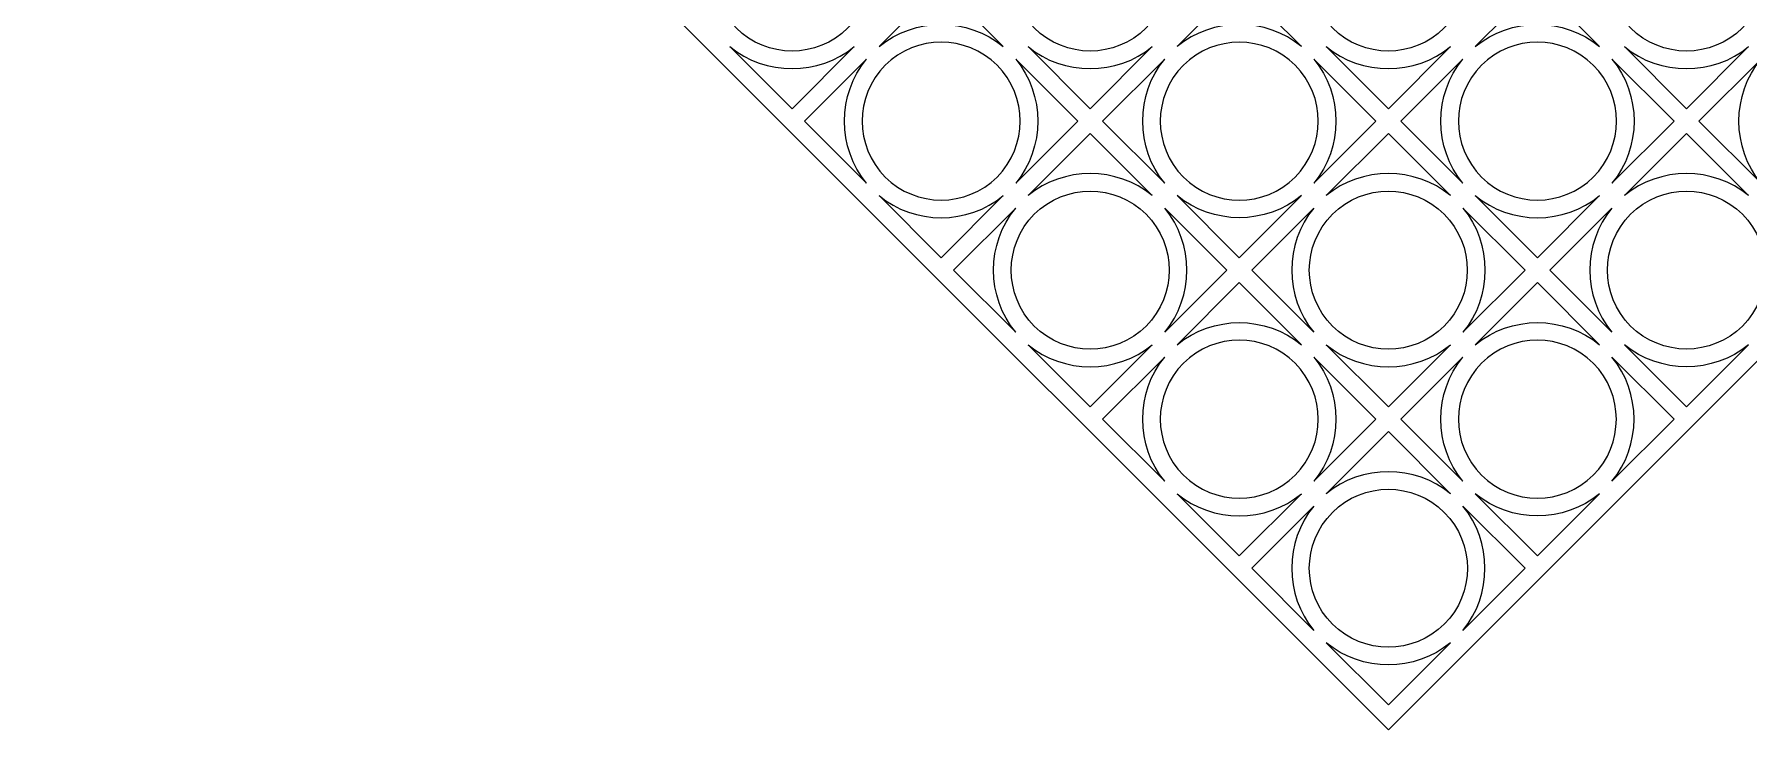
# Model space of a CAD drawing. Header units: centimetres. Extents: x -323 to 323, y -154 to 154.
# Drawn here: x 14.6 to 209.8, y -154.1 to -75 of the extents above; entities that cross this region are included whole.
import ezdxf

# ---------------------------------------------------------------- set-up
doc = ezdxf.new("R2010")
doc.units = ezdxf.units.CM
doc.header["$MEASUREMENT"] = 0
doc.layers.add('layer 1', color=7, linetype='Continuous')

msp = doc.modelspace()

# ---------------------------------------------------------------- linework, layer by layer
at = {"layer": 'layer 1', "color": 250, "lineweight": 9}
for points, knots in [([(168.76868, -154.14938), (168.76868, -154.14938), (14.61957, -0.00025), (14.61957, -0.00025), (14.61957, -0.00025), (14.61957, -0.00025), (168.76928, 154.14937), (168.76928, 154.14937), (168.76928, 154.14937), (168.76928, 154.14937), (322.91835, 0.0003), (322.91835, 0.0003), (322.91835, 0.0003), (322.91835, 0.0003), (168.76868, -154.14938), (168.76868, -154.14938)], [0, 0, 0, 0, 0.2, 0.2, 0.2, 0.2, 0.4, 0.4, 0.4, 0.4, 0.6, 0.6, 0.6, 0.6, 1, 1, 1, 1]), ([(94.52272, -74.24617), (98.03572, -77.75922), (103.73707, -77.7592), (107.25011, -74.24622), (107.25011, -74.24622), (110.76314, -70.73319), (110.76317, -65.03187), (107.25015, -61.51883), (107.25015, -61.51883), (103.73714, -58.00579), (98.03578, -58.00578), (94.52276, -61.51878), (94.52276, -61.51878), (91.02831, -65.01321), (91.02826, -70.7517), (94.52272, -74.24617)], [0, 0, 0, 0, 0.2, 0.2, 0.2, 0.2, 0.4, 0.4, 0.4, 0.4, 0.6, 0.6, 0.6, 0.6, 1, 1, 1, 1]), ([(141.19143, -61.51867), (137.67845, -58.0056), (131.97705, -58.00566), (128.46404, -61.51862), (128.46404, -61.51862), (124.95101, -65.03163), (124.951, -70.73301), (128.46401, -74.24601), (128.46401, -74.24601), (131.97704, -77.75904), (137.67835, -77.75906), (141.19138, -74.24606), (141.19138, -74.24606), (144.68584, -70.7516), (144.68591, -65.01315), (141.19143, -61.51867)], [0, 0, 0, 0, 0.2, 0.2, 0.2, 0.2, 0.4, 0.4, 0.4, 0.4, 0.6, 0.6, 0.6, 0.6, 1, 1, 1, 1]), ([(162.40511, -74.24603), (165.9181, -77.75908), (171.61947, -77.75906), (175.13249, -74.24609), (175.13249, -74.24609), (178.64555, -70.73306), (178.64553, -65.03173), (175.13253, -61.51868), (175.13253, -61.51868), (171.61954, -58.00567), (165.91818, -58.00564), (162.40517, -61.51863), (162.40517, -61.51863), (158.91489, -65.00888), (158.91488, -70.75581), (162.40511, -74.24603)], [0, 0, 0, 0, 0.2, 0.2, 0.2, 0.2, 0.4, 0.4, 0.4, 0.4, 0.6, 0.6, 0.6, 0.6, 1, 1, 1, 1]), ([(209.07382, -61.51854), (205.56082, -58.00549), (199.85948, -58.00549), (196.34643, -61.51848), (196.34643, -61.51848), (192.83338, -65.03147), (192.83342, -70.73288), (196.34639, -74.24588), (196.34639, -74.24588), (199.85938, -77.75893), (205.56075, -77.75891), (209.07377, -74.24593), (209.07377, -74.24593), (212.56823, -70.75149), (212.56829, -65.01301), (209.07382, -61.51854)], [0, 0, 0, 0, 0.2, 0.2, 0.2, 0.2, 0.4, 0.4, 0.4, 0.4, 0.6, 0.6, 0.6, 0.6, 1, 1, 1, 1]), ([(124.92814, -76.3677), (120.90841, -73.01846), (114.8056, -73.0184), (110.78586, -76.36768), (110.78586, -76.36768), (110.78586, -76.36768), (117.85701, -69.29655), (117.85701, -69.29655), (117.85701, -69.29655), (117.85701, -69.29655), (124.92814, -76.3677), (124.92814, -76.3677)], [0, 0, 0, 0, 0.25, 0.25, 0.25, 0.25, 0.5, 0.5, 0.5, 0.5, 1, 1, 1, 1]), ([(144.72713, -76.36757), (148.74685, -73.01833), (154.84966, -73.01825), (158.8694, -76.36754), (158.8694, -76.36754), (158.8694, -76.36754), (151.79826, -69.29642), (151.79826, -69.29642), (151.79826, -69.29642), (151.79826, -69.29642), (144.72713, -76.36757), (144.72713, -76.36757)], [0, 0, 0, 0, 0.25, 0.25, 0.25, 0.25, 0.5, 0.5, 0.5, 0.5, 1, 1, 1, 1]), ([(192.81053, -76.36757), (188.79078, -73.01831), (182.68801, -73.01828), (178.66825, -76.36754), (178.66825, -76.36754), (178.66825, -76.36754), (185.73939, -69.29641), (185.73939, -69.29641), (185.73939, -69.29641), (185.73939, -69.29641), (192.81053, -76.36757), (192.81053, -76.36757)], [0, 0, 0, 0, 0.25, 0.25, 0.25, 0.25, 0.5, 0.5, 0.5, 0.5, 1, 1, 1, 1]), ([(111.49333, -91.21678), (107.98028, -87.70381), (107.98029, -82.00242), (111.49327, -78.48939), (111.49327, -78.48939), (115.00628, -74.97635), (120.70763, -74.97633), (124.22067, -78.48935), (124.22067, -78.48935), (127.73372, -82.00237), (127.73372, -87.7037), (124.22072, -91.21672), (124.22072, -91.21672), (120.72628, -94.71119), (114.98781, -94.71125), (111.49333, -91.21678)], [0, 0, 0, 0, 0.2, 0.2, 0.2, 0.2, 0.4, 0.4, 0.4, 0.4, 0.6, 0.6, 0.6, 0.6, 1, 1, 1, 1]), ([(158.16195, -78.4892), (161.67499, -82.00219), (161.67498, -87.70354), (158.162, -91.21658), (158.162, -91.21658), (154.64898, -94.72964), (148.94763, -94.72962), (145.43459, -91.21662), (145.43459, -91.21662), (141.92157, -87.70362), (141.92157, -82.00225), (145.43454, -78.48925), (145.43454, -78.48925), (148.92479, -74.99898), (154.67179, -74.99899), (158.16195, -78.4892)], [0, 0, 0, 0, 0.2, 0.2, 0.2, 0.2, 0.4, 0.4, 0.4, 0.4, 0.6, 0.6, 0.6, 0.6, 1, 1, 1, 1]), ([(179.37571, -91.21664), (175.86269, -87.70362), (175.86265, -82.0023), (179.37566, -78.48926), (179.37566, -78.48926), (182.88867, -74.9762), (188.59004, -74.97623), (192.10305, -78.4892), (192.10305, -78.4892), (195.61607, -82.00222), (195.61612, -87.70355), (192.1031, -91.21659), (192.1031, -91.21659), (188.60867, -94.71105), (182.87018, -94.7111), (179.37571, -91.21664)], [0, 0, 0, 0, 0.2, 0.2, 0.2, 0.2, 0.4, 0.4, 0.4, 0.4, 0.6, 0.6, 0.6, 0.6, 1, 1, 1, 1]), ([(107.95759, -76.36786), (103.93781, -79.71715), (97.83507, -79.7171), (93.8153, -76.36785), (93.8153, -76.36785), (93.8153, -76.36785), (100.88644, -83.43899), (100.88644, -83.43899), (100.88644, -83.43899), (100.88644, -83.43899), (107.95759, -76.36786), (107.95759, -76.36786)], [0, 0, 0, 0, 0.25, 0.25, 0.25, 0.25, 0.5, 0.5, 0.5, 0.5, 1, 1, 1, 1]), ([(109.37163, -77.78191), (106.02233, -81.80167), (106.02242, -87.90445), (109.37165, -91.9242), (109.37165, -91.9242), (109.37165, -91.9242), (102.30051, -84.85306), (102.30051, -84.85306), (102.30051, -84.85306), (102.30051, -84.85306), (109.37163, -77.78191), (109.37163, -77.78191)], [0, 0, 0, 0, 0.25, 0.25, 0.25, 0.25, 0.5, 0.5, 0.5, 0.5, 1, 1, 1, 1]), ([(126.34236, -91.92418), (129.69165, -87.90443), (129.6916, -81.80166), (126.34235, -77.78191), (126.34235, -77.78191), (126.34235, -77.78191), (133.4135, -84.85306), (133.4135, -84.85306), (133.4135, -84.85306), (133.4135, -84.85306), (126.34236, -91.92418), (126.34236, -91.92418)], [0, 0, 0, 0, 0.25, 0.25, 0.25, 0.25, 0.5, 0.5, 0.5, 0.5, 1, 1, 1, 1]), ([(141.89885, -76.3677), (137.87912, -79.71697), (131.77632, -79.71695), (127.75656, -76.36769), (127.75656, -76.36769), (127.75656, -76.36769), (134.82772, -83.43885), (134.82772, -83.43885), (134.82772, -83.43885), (134.82772, -83.43885), (141.89885, -76.3677), (141.89885, -76.3677)], [0, 0, 0, 0, 0.25, 0.25, 0.25, 0.25, 0.5, 0.5, 0.5, 0.5, 1, 1, 1, 1]), ([(143.31291, -77.78178), (139.96365, -81.80154), (139.96366, -87.9043), (143.31292, -91.92406), (143.31292, -91.92406), (143.31292, -91.92406), (136.24177, -84.8529), (136.24177, -84.8529), (136.24177, -84.8529), (136.24177, -84.8529), (143.31291, -77.78178), (143.31291, -77.78178)], [0, 0, 0, 0, 0.25, 0.25, 0.25, 0.25, 0.5, 0.5, 0.5, 0.5, 1, 1, 1, 1]), ([(160.28364, -91.92406), (163.63293, -87.90428), (163.63289, -81.80155), (160.28362, -77.78178), (160.28362, -77.78178), (160.28362, -77.78178), (167.35476, -84.85291), (167.35476, -84.85291), (167.35476, -84.85291), (167.35476, -84.85291), (160.28364, -91.92406), (160.28364, -91.92406)], [0, 0, 0, 0, 0.25, 0.25, 0.25, 0.25, 0.5, 0.5, 0.5, 0.5, 1, 1, 1, 1]), ([(175.83997, -76.36773), (171.82018, -79.71702), (165.71748, -79.71696), (161.69768, -76.36771), (161.69768, -76.36771), (161.69768, -76.36771), (168.76882, -83.43885), (168.76882, -83.43885), (168.76882, -83.43885), (168.76882, -83.43885), (175.83997, -76.36773), (175.83997, -76.36773)], [0, 0, 0, 0, 0.25, 0.25, 0.25, 0.25, 0.5, 0.5, 0.5, 0.5, 1, 1, 1, 1]), ([(177.25402, -77.78178), (173.90474, -81.80153), (173.9048, -87.90431), (177.25403, -91.92406), (177.25403, -91.92406), (177.25403, -91.92406), (170.1829, -84.85293), (170.1829, -84.85293), (170.1829, -84.85293), (170.1829, -84.85293), (177.25402, -77.78178), (177.25402, -77.78178)], [0, 0, 0, 0, 0.25, 0.25, 0.25, 0.25, 0.5, 0.5, 0.5, 0.5, 1, 1, 1, 1]), ([(194.22474, -91.92406), (197.57402, -87.9043), (197.57401, -81.80154), (194.22473, -77.78178), (194.22473, -77.78178), (194.22473, -77.78178), (201.29589, -84.85293), (201.29589, -84.85293), (201.29589, -84.85293), (201.29589, -84.85293), (194.22474, -91.92406), (194.22474, -91.92406)], [0, 0, 0, 0, 0.25, 0.25, 0.25, 0.25, 0.5, 0.5, 0.5, 0.5, 1, 1, 1, 1]), ([(209.78124, -76.36757), (205.76148, -79.71686), (199.6587, -79.7168), (195.63895, -76.36756), (195.63895, -76.36756), (195.63895, -76.36756), (202.7101, -83.43871), (202.7101, -83.43871), (202.7101, -83.43871), (202.7101, -83.43871), (209.78124, -76.36757), (209.78124, -76.36757)], [0, 0, 0, 0, 0.25, 0.25, 0.25, 0.25, 0.5, 0.5, 0.5, 0.5, 1, 1, 1, 1]), ([(211.195, -77.78193), (207.84575, -81.80165), (207.84573, -87.90447), (211.19498, -91.92421), (211.19498, -91.92421), (211.19498, -91.92421), (204.12385, -84.85307), (204.12385, -84.85307), (204.12385, -84.85307), (204.12385, -84.85307), (211.195, -77.78193), (211.195, -77.78193)], [0, 0, 0, 0, 0.25, 0.25, 0.25, 0.25, 0.5, 0.5, 0.5, 0.5, 1, 1, 1, 1]), ([(127.75642, -93.33827), (131.7762, -89.989), (137.87894, -89.98903), (141.89871, -93.33828), (141.89871, -93.33828), (141.89871, -93.33828), (134.82756, -86.26712), (134.82756, -86.26712), (134.82756, -86.26712), (134.82756, -86.26712), (127.75642, -93.33827), (127.75642, -93.33827)], [0, 0, 0, 0, 0.25, 0.25, 0.25, 0.25, 0.5, 0.5, 0.5, 0.5, 1, 1, 1, 1]), ([(161.69768, -93.33811), (165.71746, -89.98883), (171.8202, -89.98887), (175.83997, -93.33811), (175.83997, -93.33811), (175.83997, -93.33811), (168.76883, -86.26699), (168.76883, -86.26699), (168.76883, -86.26699), (168.76883, -86.26699), (161.69768, -93.33811), (161.69768, -93.33811)], [0, 0, 0, 0, 0.25, 0.25, 0.25, 0.25, 0.5, 0.5, 0.5, 0.5, 1, 1, 1, 1]), ([(195.63865, -93.33828), (199.65843, -89.98905), (205.76115, -89.98896), (209.78094, -93.33826), (209.78094, -93.33826), (209.78094, -93.33826), (202.70978, -86.26713), (202.70978, -86.26713), (202.70978, -86.26713), (202.70978, -86.26713), (195.63865, -93.33828), (195.63865, -93.33828)], [0, 0, 0, 0, 0.25, 0.25, 0.25, 0.25, 0.5, 0.5, 0.5, 0.5, 1, 1, 1, 1]), ([(124.92814, -93.3384), (120.90837, -96.68767), (114.80564, -96.6877), (110.78587, -93.33842), (110.78587, -93.33842), (110.78587, -93.33842), (117.85701, -100.40956), (117.85701, -100.40956), (117.85701, -100.40956), (117.85701, -100.40956), (124.92814, -93.3384), (124.92814, -93.3384)], [0, 0, 0, 0, 0.25, 0.25, 0.25, 0.25, 0.5, 0.5, 0.5, 0.5, 1, 1, 1, 1]), ([(128.46384, -108.1873), (131.97683, -111.70035), (137.6782, -111.70033), (141.19123, -108.18736), (141.19123, -108.18736), (144.70429, -104.67432), (144.70426, -98.97301), (141.19127, -95.45996), (141.19127, -95.45996), (137.67827, -91.94693), (131.97692, -91.94691), (128.46389, -95.45991), (128.46389, -95.45991), (124.96941, -98.95436), (124.96938, -104.69281), (128.46384, -108.1873)], [0, 0, 0, 0, 0.2, 0.2, 0.2, 0.2, 0.4, 0.4, 0.4, 0.4, 0.6, 0.6, 0.6, 0.6, 1, 1, 1, 1]), ([(144.72713, -93.33826), (148.74685, -96.68752), (154.84966, -96.68755), (158.86941, -93.33829), (158.86941, -93.33829), (158.86941, -93.33829), (151.79826, -100.40943), (151.79826, -100.40943), (151.79826, -100.40943), (151.79826, -100.40943), (144.72713, -93.33826), (144.72713, -93.33826)], [0, 0, 0, 0, 0.25, 0.25, 0.25, 0.25, 0.5, 0.5, 0.5, 0.5, 1, 1, 1, 1]), ([(175.13255, -95.4598), (171.61956, -91.94676), (165.91819, -91.94676), (162.40517, -95.45975), (162.40517, -95.45975), (158.89209, -98.97274), (158.89217, -104.67416), (162.40511, -108.18714), (162.40511, -108.18714), (165.9181, -111.70018), (171.61949, -111.7002), (175.1325, -108.18719), (175.1325, -108.18719), (178.62698, -104.69274), (178.62703, -98.95428), (175.13255, -95.4598)], [0, 0, 0, 0, 0.2, 0.2, 0.2, 0.2, 0.4, 0.4, 0.4, 0.4, 0.6, 0.6, 0.6, 0.6, 1, 1, 1, 1]), ([(192.81052, -93.33826), (188.79074, -96.68752), (182.68805, -96.68759), (178.66825, -93.33828), (178.66825, -93.33828), (178.66825, -93.33828), (185.73939, -100.40942), (185.73939, -100.40942), (185.73939, -100.40942), (185.73939, -100.40942), (192.81052, -93.33826), (192.81052, -93.33826)], [0, 0, 0, 0, 0.25, 0.25, 0.25, 0.25, 0.5, 0.5, 0.5, 0.5, 1, 1, 1, 1]), ([(209.07348, -108.18734), (212.58651, -104.67435), (212.5865, -98.97299), (209.07353, -95.45997), (209.07353, -95.45997), (205.56051, -91.94692), (199.85916, -91.94693), (196.34613, -95.45992), (196.34613, -95.45992), (192.83312, -98.9729), (192.83307, -104.67427), (196.34606, -108.18729), (196.34606, -108.18729), (199.84051, -111.68177), (205.579, -111.68182), (209.07348, -108.18734)], [0, 0, 0, 0, 0.2, 0.2, 0.2, 0.2, 0.4, 0.4, 0.4, 0.4, 0.6, 0.6, 0.6, 0.6, 1, 1, 1, 1]), ([(126.34223, -94.75248), (122.99296, -98.77224), (122.99291, -104.87498), (126.34219, -108.89475), (126.34219, -108.89475), (126.34219, -108.89475), (119.27106, -101.82363), (119.27106, -101.82363), (119.27106, -101.82363), (119.27106, -101.82363), (126.34223, -94.75248), (126.34223, -94.75248)], [0, 0, 0, 0, 0.25, 0.25, 0.25, 0.25, 0.5, 0.5, 0.5, 0.5, 1, 1, 1, 1]), ([(143.31292, -94.75248), (146.66215, -98.77222), (146.66221, -104.875), (143.31293, -108.89477), (143.31293, -108.89477), (143.31293, -108.89477), (150.38406, -101.82363), (150.38406, -101.82363), (150.38406, -101.82363), (150.38406, -101.82363), (143.31292, -94.75248), (143.31292, -94.75248)], [0, 0, 0, 0, 0.25, 0.25, 0.25, 0.25, 0.5, 0.5, 0.5, 0.5, 1, 1, 1, 1]), ([(160.28347, -108.89461), (156.93423, -104.87488), (156.9342, -98.77207), (160.28346, -94.75234), (160.28346, -94.75234), (160.28346, -94.75234), (153.21232, -101.82348), (153.21232, -101.82348), (153.21232, -101.82348), (153.21232, -101.82348), (160.28347, -108.89461), (160.28347, -108.89461)], [0, 0, 0, 0, 0.25, 0.25, 0.25, 0.25, 0.5, 0.5, 0.5, 0.5, 1, 1, 1, 1]), ([(177.25418, -108.89461), (180.60344, -104.87485), (180.60348, -98.7721), (177.25419, -94.75235), (177.25419, -94.75235), (177.25419, -94.75235), (184.32533, -101.82348), (184.32533, -101.82348), (184.32533, -101.82348), (184.32533, -101.82348), (177.25418, -108.89461), (177.25418, -108.89461)], [0, 0, 0, 0, 0.25, 0.25, 0.25, 0.25, 0.5, 0.5, 0.5, 0.5, 1, 1, 1, 1]), ([(194.22445, -108.89476), (190.87516, -104.87504), (190.87519, -98.77224), (194.22445, -94.75248), (194.22445, -94.75248), (194.22445, -94.75248), (187.15329, -101.82364), (187.15329, -101.82364), (187.15329, -101.82364), (187.15329, -101.82364), (194.22445, -108.89476), (194.22445, -108.89476)], [0, 0, 0, 0, 0.25, 0.25, 0.25, 0.25, 0.5, 0.5, 0.5, 0.5, 1, 1, 1, 1]), ([(158.86926, -110.30883), (154.84954, -106.9596), (148.74674, -106.95952), (144.72699, -110.3088), (144.72699, -110.3088), (144.72699, -110.3088), (151.79812, -103.23768), (151.79812, -103.23768), (151.79812, -103.23768), (151.79812, -103.23768), (158.86926, -110.30883), (158.86926, -110.30883)], [0, 0, 0, 0, 0.25, 0.25, 0.25, 0.25, 0.5, 0.5, 0.5, 0.5, 1, 1, 1, 1]), ([(192.81037, -110.30885), (188.79064, -106.95958), (182.68786, -106.95959), (178.66809, -110.30885), (178.66809, -110.30885), (178.66809, -110.30885), (185.73925, -103.23769), (185.73925, -103.23769), (185.73925, -103.23769), (185.73925, -103.23769), (192.81037, -110.30885), (192.81037, -110.30885)], [0, 0, 0, 0, 0.25, 0.25, 0.25, 0.25, 0.5, 0.5, 0.5, 0.5, 1, 1, 1, 1]), ([(145.43445, -125.1579), (141.9214, -121.64492), (141.92142, -115.94355), (145.43439, -112.43052), (145.43439, -112.43052), (148.94742, -108.91746), (154.64875, -108.9175), (158.16179, -112.43048), (158.16179, -112.43048), (161.67482, -115.9435), (161.67484, -121.64482), (158.16184, -125.15786), (158.16184, -125.15786), (154.66741, -128.65231), (148.92891, -128.65236), (145.43445, -125.1579)], [0, 0, 0, 0, 0.2, 0.2, 0.2, 0.2, 0.4, 0.4, 0.4, 0.4, 0.6, 0.6, 0.6, 0.6, 1, 1, 1, 1]), ([(192.10296, -125.15788), (188.58999, -128.67093), (182.88858, -128.6709), (179.37556, -125.15794), (179.37556, -125.15794), (175.86253, -121.64491), (175.86252, -115.94357), (179.37553, -112.43054), (179.37553, -112.43054), (182.88854, -108.91748), (188.58987, -108.9175), (192.10291, -112.43049), (192.10291, -112.43049), (195.59739, -115.92494), (195.59741, -121.66339), (192.10296, -125.15788)], [0, 0, 0, 0, 0.2, 0.2, 0.2, 0.2, 0.4, 0.4, 0.4, 0.4, 0.6, 0.6, 0.6, 0.6, 1, 1, 1, 1]), ([(141.89871, -110.309), (137.87889, -113.65831), (131.77622, -113.65821), (127.75641, -110.30897), (127.75641, -110.30897), (127.75641, -110.30897), (134.82755, -117.38012), (134.82755, -117.38012), (134.82755, -117.38012), (134.82755, -117.38012), (141.89871, -110.309), (141.89871, -110.309)], [0, 0, 0, 0, 0.25, 0.25, 0.25, 0.25, 0.5, 0.5, 0.5, 0.5, 1, 1, 1, 1]), ([(175.83997, -110.30884), (171.82022, -113.65814), (165.71743, -113.65805), (161.69768, -110.30883), (161.69768, -110.30883), (161.69768, -110.30883), (168.76884, -117.37998), (168.76884, -117.37998), (168.76884, -117.37998), (168.76884, -117.37998), (175.83997, -110.30884), (175.83997, -110.30884)], [0, 0, 0, 0, 0.25, 0.25, 0.25, 0.25, 0.5, 0.5, 0.5, 0.5, 1, 1, 1, 1]), ([(195.63866, -110.30897), (199.65838, -113.65822), (205.76118, -113.65828), (209.78093, -110.309), (209.78093, -110.309), (209.78093, -110.309), (202.70978, -117.38014), (202.70978, -117.38014), (202.70978, -117.38014), (202.70978, -117.38014), (195.63866, -110.30897), (195.63866, -110.30897)], [0, 0, 0, 0, 0.25, 0.25, 0.25, 0.25, 0.5, 0.5, 0.5, 0.5, 1, 1, 1, 1]), ([(143.31275, -111.72304), (139.96348, -115.74281), (139.96352, -121.84556), (143.31276, -125.86532), (143.31276, -125.86532), (143.31276, -125.86532), (136.24163, -118.7942), (136.24163, -118.7942), (136.24163, -118.7942), (136.24163, -118.7942), (143.31275, -111.72304), (143.31275, -111.72304)], [0, 0, 0, 0, 0.25, 0.25, 0.25, 0.25, 0.5, 0.5, 0.5, 0.5, 1, 1, 1, 1]), ([(160.28347, -125.86533), (163.63276, -121.84556), (163.63273, -115.74282), (160.28347, -111.72304), (160.28347, -111.72304), (160.28347, -111.72304), (167.35462, -118.79419), (167.35462, -118.79419), (167.35462, -118.79419), (167.35462, -118.79419), (160.28347, -125.86533), (160.28347, -125.86533)], [0, 0, 0, 0, 0.25, 0.25, 0.25, 0.25, 0.5, 0.5, 0.5, 0.5, 1, 1, 1, 1]), ([(177.25388, -111.72306), (173.90464, -115.74283), (173.9046, -121.84559), (177.25388, -125.86536), (177.25388, -125.86536), (177.25388, -125.86536), (170.18274, -118.79419), (170.18274, -118.79419), (170.18274, -118.79419), (170.18274, -118.79419), (177.25388, -111.72306), (177.25388, -111.72306)], [0, 0, 0, 0, 0.25, 0.25, 0.25, 0.25, 0.5, 0.5, 0.5, 0.5, 1, 1, 1, 1]), ([(194.22458, -111.72307), (197.57386, -115.74284), (197.5739, -121.84555), (194.2246, -125.86534), (194.2246, -125.86534), (194.2246, -125.86534), (201.29575, -118.79419), (201.29575, -118.79419), (201.29575, -118.79419), (201.29575, -118.79419), (194.22458, -111.72307), (194.22458, -111.72307)], [0, 0, 0, 0, 0.25, 0.25, 0.25, 0.25, 0.5, 0.5, 0.5, 0.5, 1, 1, 1, 1]), ([(161.69753, -127.27941), (165.71727, -123.93016), (171.82006, -123.93012), (175.83981, -127.27938), (175.83981, -127.27938), (175.83981, -127.27938), (168.76867, -120.20826), (168.76867, -120.20826), (168.76867, -120.20826), (168.76867, -120.20826), (161.69753, -127.27941), (161.69753, -127.27941)], [0, 0, 0, 0, 0.25, 0.25, 0.25, 0.25, 0.5, 0.5, 0.5, 0.5, 1, 1, 1, 1]), ([(175.13234, -142.12848), (178.64542, -138.61548), (178.64537, -132.91412), (175.13241, -129.4011), (175.13241, -129.4011), (171.61937, -125.88803), (165.91804, -125.88806), (162.40501, -129.40106), (162.40501, -129.40106), (158.89197, -132.91406), (158.89196, -138.61541), (162.40496, -142.12845), (162.40496, -142.12845), (165.8994, -145.6229), (171.6379, -145.62296), (175.13234, -142.12848)], [0, 0, 0, 0, 0.2, 0.2, 0.2, 0.2, 0.4, 0.4, 0.4, 0.4, 0.6, 0.6, 0.6, 0.6, 1, 1, 1, 1]), ([(158.86925, -127.27952), (154.84947, -130.6288), (148.74677, -130.62885), (144.72698, -127.27954), (144.72698, -127.27954), (144.72698, -127.27954), (151.79812, -134.35069), (151.79812, -134.35069), (151.79812, -134.35069), (151.79812, -134.35069), (158.86925, -127.27952), (158.86925, -127.27952)], [0, 0, 0, 0, 0.25, 0.25, 0.25, 0.25, 0.5, 0.5, 0.5, 0.5, 1, 1, 1, 1]), ([(160.28333, -142.83589), (156.93404, -138.81617), (156.93409, -132.71336), (160.28333, -128.69362), (160.28333, -128.69362), (160.28333, -128.69362), (153.21217, -135.76477), (153.21217, -135.76477), (153.21217, -135.76477), (153.21217, -135.76477), (160.28333, -142.83589), (160.28333, -142.83589)], [0, 0, 0, 0, 0.25, 0.25, 0.25, 0.25, 0.5, 0.5, 0.5, 0.5, 1, 1, 1, 1]), ([(177.25405, -128.69362), (180.60333, -132.71339), (180.6033, -138.81615), (177.25403, -142.83591), (177.25403, -142.83591), (177.25403, -142.83591), (184.32518, -135.76476), (184.32518, -135.76476), (184.32518, -135.76476), (184.32518, -135.76476), (177.25405, -128.69362), (177.25405, -128.69362)], [0, 0, 0, 0, 0.25, 0.25, 0.25, 0.25, 0.5, 0.5, 0.5, 0.5, 1, 1, 1, 1]), ([(178.66809, -127.27957), (182.68787, -130.62886), (188.79061, -130.6288), (192.81038, -127.27956), (192.81038, -127.27956), (192.81038, -127.27956), (185.73924, -134.3507), (185.73924, -134.3507), (185.73924, -134.3507), (185.73924, -134.3507), (178.66809, -127.27957), (178.66809, -127.27957)], [0, 0, 0, 0, 0.25, 0.25, 0.25, 0.25, 0.5, 0.5, 0.5, 0.5, 1, 1, 1, 1]), ([(161.69754, -144.25011), (165.71729, -147.59938), (171.82005, -147.5994), (175.83981, -144.25013), (175.83981, -144.25013), (175.83981, -144.25013), (168.76867, -151.32127), (168.76867, -151.32127), (168.76867, -151.32127), (168.76867, -151.32127), (161.69754, -144.25011), (161.69754, -144.25011)], [0, 0, 0, 0, 0.25, 0.25, 0.25, 0.25, 0.5, 0.5, 0.5, 0.5, 1, 1, 1, 1])]:
    msp.add_open_spline(points, degree=3, knots=knots, dxfattribs=at)

doc.saveas('drawing.dxf')
